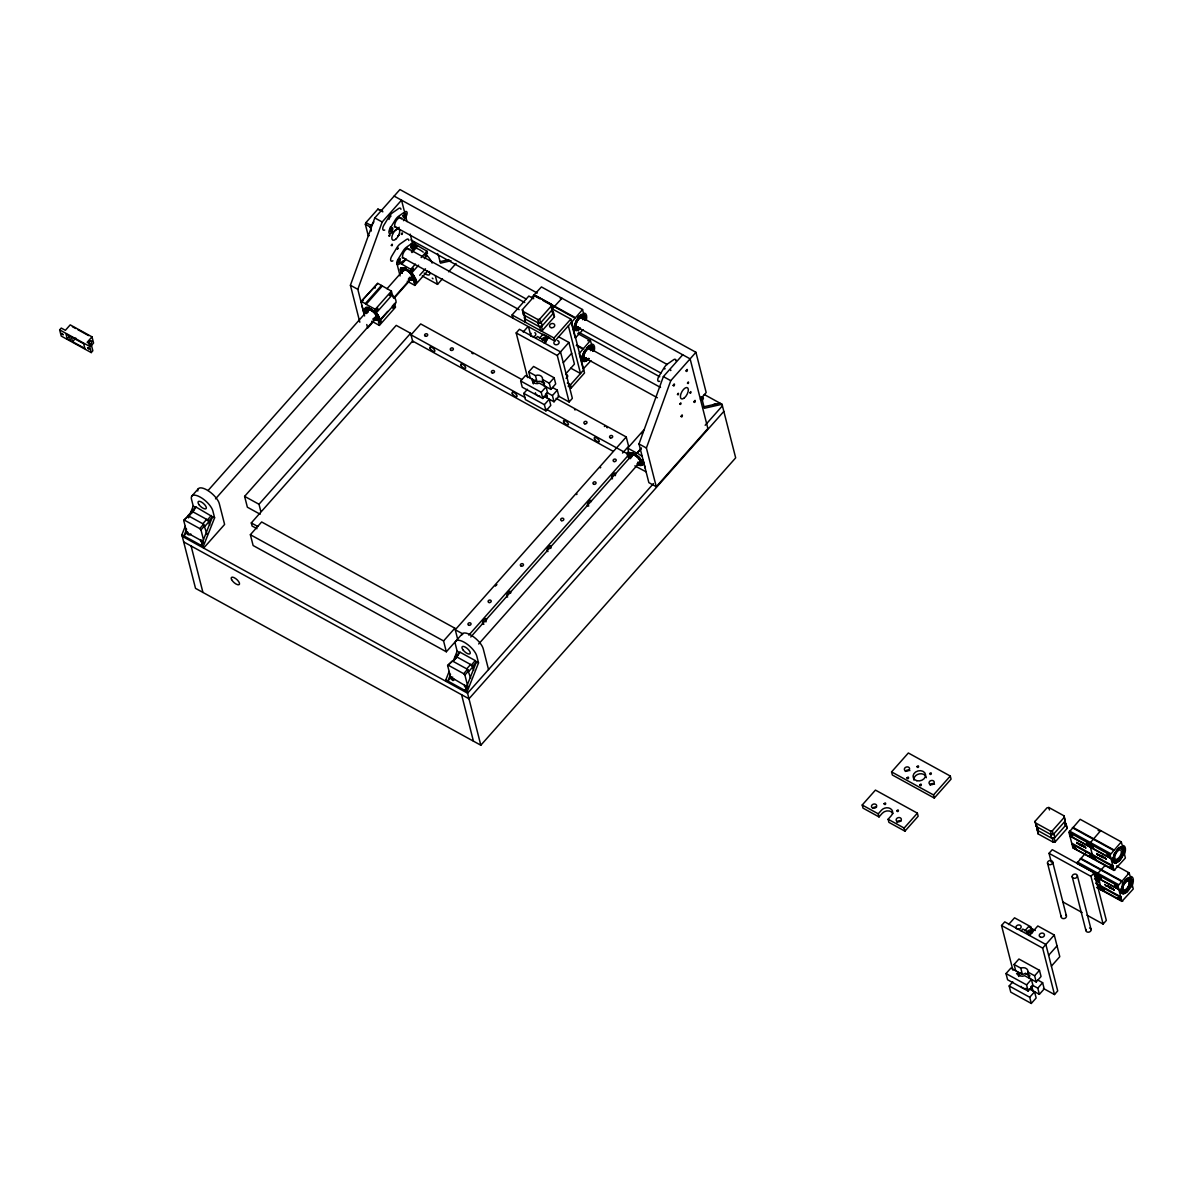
<?xml version="1.0" encoding="UTF-8"?>
<svg xmlns="http://www.w3.org/2000/svg" width="1193" height="1193" viewBox="0 0 1193 1193"><rect width="100%" height="100%" fill="white"/><g stroke="black" fill="none" stroke-linecap="round" stroke-linejoin="round"><path stroke-width="1.5" d="M583.109 315.414L583.452 317.055M591.221 346.417L591.832 346.224M1121.793 848.655L1121.867 847.671M1130.561 878.063C1132.619 880.807 1128.578 879.972 1128.891 878.451A7.605 3.504 -61.2 0 0 1122.33 885.862A7.605 3.504 -61.2 0 0 1123.94 892.17A7.605 3.504 -61.2 0 0 1130.502 884.759L1130.919 883.193L1130.71 884.863A7.605 3.504 -61.2 0 1 1124.134 892.275A7.605 3.504 -61.2 0 1 1122.538 885.967A7.605 3.504 -61.2 0 1 1129.1 878.57M374.826 319.56A8.455 3.311 41.6 0 0 376.958 314.505L376.496 315.414L378.42 316.831M408.394 270.408A7.605 2.982 41.6 0 1 411.331 273.018L411.988 275.404L413.971 276.746M1123.239 852.339L1122.822 853.905A7.605 3.504 -61.2 0 1 1116.245 861.316A7.605 3.504 -61.2 0 1 1114.635 855.008A7.605 3.504 -61.2 0 1 1121.211 847.597M585.211 317.502L585.047 319.754A8.933 4.116 -61.2 0 0 585.271 317.875M592.906 348.356L592.742 350.593A8.933 4.116 -61.2 0 0 591.4 345.359L592.593 346.432M593.04 349.803L592.876 348.117M1122.509 851.817L1123.597 849.491L1122.553 852.13M1026.487 932.33L1027.277 932.33M1028.157 933.522L1027.859 932.851A2.371 1.894 -14.3 0 0 1028.53 933.537M1123.582 851.996L1123.597 849.491M1118.288 861.465A8.933 4.116 -61.2 0 0 1123.791 852.115L1123.94 849.67M1122.031 893.617A8.933 4.116 -61.2 0 0 1131.486 882.969L1131.59 882.045M1131.68 883.074L1131.62 880.479M584.033 315.623L583.511 316.458M584.257 315.608L583.571 316.503M584.659 319.098L584.853 317.129L583.571 319.142M591.937 346.462L591.534 347.252M591.46 347.461L592.131 346.462L590.923 347.64M592.444 350.16L592.459 348.997L591.668 350.205M1122.389 848.879L1122.956 847.776M1123.448 850.46L1122.896 851.548L1123.209 850.43M1130.114 879.45L1130.845 878.749M1131.725 880.553L1130.725 883.297M1131.396 881.612L1130.785 882.507M582.84 316.175L583.75 316.92M1129.756 878.704L1129.846 880.345M584.988 317.144L584.838 319.635A8.933 4.116 -61.2 0 0 583.511 314.4L584.734 315.832L583.929 314.728M1123.314 847.999L1121.599 849.073M1131.203 878.973L1129.89 880.27M591.46 350.101L592.981 348.192L592.071 350.116M362.12 301.561L362.001 302.545M584.242 319.142L584.913 318.203L584.361 319.292M584.585 315.578L583.705 316.682M378.822 317.949L377.301 317.398L377.883 319.098M629.129 453.042C627.235 454.757 631.843 456.263 630.471 454.071M390.26 228.489L389.604 229.578M583.094 316.07L582.259 315.116A7.605 3.504 -61.2 0 0 577.487 319.023M369.263 235.603L368.249 235.737L365.341 224.284L365.938 222.599L377.883 209.133L382.58 211.042M371.291 231.024L370.262 226.998L373.886 221.913M370.426 227.609L371.53 224.582M359.824 322.214L350.414 285.261L374.781 217.931L399.938 189.553L695.922 352.293L706.181 392.557L700.38 399.103M364.596 315.966L357.811 289.332L382.178 222.002L401.534 200.17L404.263 210.893M410.974 245.057L411.033 244.088M394.137 196.099L690.121 358.854L707.881 428.511L656.269 486.714L648.858 482.643L639.001 443.945L663.368 376.6L682.724 354.783M656.269 486.714L646.397 448.016L670.764 380.671L695.922 352.293M1068.958 832.341L1080.172 819.308L1121.286 841.9L1122.27 845.524A10.573 4.861 -61.2 0 1 1124.492 854.277L1125.387 858.006L1114.008 870.428L1072.91 847.82L1068.958 832.341L1110.072 854.949L1114.008 870.428M1085.675 852.965L1076.847 863.3L1117.96 885.907L1121.912 901.386L1133.275 888.964L1132.351 885.325A10.573 4.861 -61.2 0 0 1130.159 876.482L1129.175 872.873L1116.529 865.909M1110.072 854.949L1121.286 841.9M1121.838 847.835L1121.763 849.043M1117.96 885.907L1129.175 872.873M704.273 394.51L722.019 404.278L735.678 457.844L480.824 745.222L195.518 588.358L181.873 534.792L185.213 526.337M188.554 517.881L193.236 506.056L191.491 499.226A13.734 5.383 41.6 0 1 200.126 497.049A13.734 5.383 41.6 0 1 212.876 510.977L214.606 517.807L203.242 546.543L203.645 548.094L224.612 524.443L219.318 503.7A13.734 5.383 41.6 0 0 207.254 490.159A13.734 5.383 41.6 0 0 197.77 490.994M186.6 529.155L183.931 535.925L187.555 531.824M193.952 510.559L195.294 507.174L193.236 506.056M446.182 681.457L445.794 679.906L449.135 671.45M480.824 745.222L467.164 691.657L478.527 662.92L476.797 656.09A13.734 5.383 41.6 0 0 464.047 642.162A13.734 5.383 41.6 0 0 455.413 644.339L457.158 651.169L453.146 661.31L457.023 657.045L447.629 665.53L450.551 676.998L467.074 686.736M450.522 674.269L447.852 681.039L451.476 676.953M457.873 655.673L459.216 652.303L457.158 651.169M378.748 319.336L377.749 320.246L374.99 319.888M414.06 279.758L414.508 278.133M414.403 279.132L413.24 280.236M378.584 316.652L377.54 315.161M377.018 315.041L377.808 316.056L376.556 315.056M413.539 278.894C412.614 276.284 415.388 280.191 412.808 277.999M638.195 463.704A7.605 2.982 41.6 0 0 640.119 459.141A7.605 2.982 41.6 0 0 630.575 453.101L629.829 453.743L630.739 455.055M366.877 312.074A7.605 2.982 41.6 0 1 368.369 308.584A7.605 2.982 41.6 0 1 375.691 313.222L376.332 315.071M411.988 274.509L411.182 273.197A7.605 2.982 41.6 0 0 408.23 270.587M375.198 286.633L375.005 288.199M426.498 254.691L425.006 255.913L426.512 253.677M641.938 433.7L642.475 432.791M390.558 226.625L389.857 230.055L391.915 231.188L392.616 227.759L390.156 230.532L390.514 231.889L391.915 231.188M404.815 216.634L405.531 213.204L403.07 215.978L403.413 217.35L404.815 216.634L402.757 215.515M398.775 258.97L397.731 261.028L399.774 262.162L400.49 258.732L398.03 261.506L398.373 262.863L399.774 262.162M412.689 247.607L413.389 244.177L410.929 246.951L411.287 248.323L412.689 247.607L410.631 246.489M702.632 400.192L701.857 399.342L701.201 400.281M584.734 315.832L583.392 316.891M362.284 301.188L363.254 300.099M403.473 220.69L406.008 216.515A4.235 1.954 -61.2 0 0 407.052 212.369A4.235 1.954 -61.2 0 0 404.83 211.907L398.701 216.157A8.008 3.683 -61.2 0 0 395.107 220.213L390.022 228.594A4.235 1.954 -61.2 0 0 388.978 232.739A4.235 1.954 -61.2 0 0 391.2 233.202L397.329 228.937A8.008 3.683 -61.2 0 0 399.208 227.237M411.331 251.663L413.867 247.488A4.235 1.954 -61.2 0 0 414.91 243.342A4.235 1.954 -61.2 0 0 412.703 242.88L406.574 247.13A8.008 3.683 -61.2 0 0 402.98 251.201L397.895 259.567A4.235 1.954 -61.2 0 0 396.851 263.713A4.235 1.954 -61.2 0 0 399.073 264.175L405.202 259.91A8.008 3.683 -61.2 0 0 405.829 259.433M1123.508 851.34L1123.016 851.653M91.995 336.844L87.164 342.302L91.279 344.568L92.845 350.757L91.235 352.576L61.231 336.083L59.65 329.879L61.261 328.06L65.376 330.327L70.208 324.869L91.995 336.844L93.576 343.047L91.16 345.776M67.211 338.752L66.003 333.995L69.283 335.8L70.506 340.572L67.211 338.752L69.358 336.337M72.564 341.69L71.341 336.933L83.674 343.703L84.897 348.475L72.564 341.69L75.785 338.051M91.235 352.576L89.654 346.388L91.279 344.568M377.763 283.367L360.972 301.725L377.763 283.367L391.408 291.137L392.408 294.835A10.573 4.146 41.6 0 1 394.629 303.589L395.509 307.227L379.389 325.421L371.754 321.23M191.939 495.945L198.396 488.668M361.628 301.561L365.326 303.589L381.462 285.395M403.13 260.969L400.818 263.578L410.765 269.305L411.764 273.003A10.573 4.146 41.6 0 1 413.986 281.772L414.866 285.41L427.541 271.109M412.346 250.575L416.954 245.385L426.9 251.112L427.512 253.542M365.326 303.589L366.117 304.29L382.252 286.096M401.609 264.279L406.216 259.075M411.973 252.573L417.744 246.086M208.104 490.457L368.518 309.569M387.039 288.691L404.308 269.215M203.064 541.577L187.853 533.211L186.63 531.869L183.707 520.416L188.419 515.838L203.63 524.204L207.179 534.673M187.584 516.047L196.159 507.114L212.593 516.823L208.715 521.177L209.744 525.203M183.707 520.416L188.419 515.838M191.462 511.693L196.159 507.114M379.389 325.421L378.509 321.782A10.573 4.146 41.6 0 0 376.272 313.028L375.273 309.33L391.408 291.137M410.765 269.305L415.373 264.115M421.129 257.613L426.9 251.112M376.198 312.954L392.333 294.775M411.689 272.943L418.609 265.144M424.365 258.657L426.676 256.048M215.515 498.853L373.096 321.141M394.033 297.549L408.811 280.877M373.827 321.111L367.683 328.045L366.773 324.526M394.719 297.549L409.467 280.922M378.449 321.782L387.665 311.388M392.273 306.198L394.629 303.589M413.986 281.772L416.253 279.177M419.697 275.27L425.469 268.783M379.478 321.215L395.614 303.037M202.81 523.757L206.672 519.387L208.879 521.803L205.002 526.173M184.542 520.208L199.753 528.574L203.63 524.204M192.282 511.484L207.493 519.835L211.37 515.48M203.481 539.728L200.976 529.916L204.853 525.546M203.615 542.681L201.199 545.41L212.563 516.673L214.606 517.807M260.163 514.228L247.369 507.204L244.61 496.363L396.225 325.376L410.616 333.294L412.927 342.331M422.262 275.956L437.533 284.352L442.469 278.789M448.628 271.825L456.039 263.489M260.835 511.499L259 504.266L410.616 333.294M256.972 528.708L252.081 526.024L251.291 522.922L412.599 341.034L613.247 451.357M462.317 633.781L446.331 651.781L253.125 545.529L250.366 534.703L261.655 521.967L454.861 628.204L457.62 639.045M512.871 318.054L512.08 314.952L528.857 296.043L533.703 298.697M531.675 297.534L541.428 286.931L582.542 309.539L583.466 313.177A10.573 4.861 -61.2 0 1 586.449 319.47M522.385 309.673L534.315 296.222L536.149 295.879L551.36 304.23L552.523 309.419L540.593 322.885L538.759 323.228L523.548 314.863L522.385 309.673L523.011 312.148M524.279 317.114L525.442 322.304L523.981 312.67L525.323 319.038L524.92 316.384M527.574 377.584L516.181 332.922L519.417 329.283L560.516 351.89L572.357 398.343L569.136 401.981L558.07 395.882M523.19 332.012L527.977 326.599M522.609 311.149L537.819 319.515L539.654 319.172L551.584 305.706L551.36 304.23M552.225 308.838L561.978 298.235M524.502 318.591L539.713 326.942L541.547 326.599L553.477 313.148L551.807 308.733M539.713 326.942L540.653 330.655L542.487 330.312L554.432 316.861L554.208 315.384M535.851 338.335L537.476 336.515L545.693 341.034M539.475 338.245L543.098 334.144M544.083 342.853L548.869 337.44M571.581 322.185L554.805 341.109L554.014 338.007L570.791 319.098L551.434 308.45M582.542 309.539L571.328 322.587L575.265 338.066L583.049 329.686M520.67 380.999L525.502 375.541L532.227 379.24A5.279 4.205 -14.3 0 0 539.34 383.147L546.051 386.845L547.632 393.034L542.8 398.492L522.236 387.188L520.67 380.999L541.219 392.303L542.8 398.492M528.723 371.903L533.569 366.445L554.119 377.749L555.699 383.937L550.868 389.395L544.142 385.697A5.279 4.205 -14.3 0 0 537.029 381.79L530.303 378.092L528.723 371.903L535.448 375.601A5.279 4.205 -14.3 0 1 542.561 379.508L549.287 383.207L550.868 389.395M545.947 410.869L544.381 404.681L549.212 399.223L550.793 405.411L545.947 410.869L525.397 399.58L523.816 393.377L527.455 389.291M533.092 382.923L535.508 380.194M569.136 401.981L557.295 355.529L568.912 342.436L558.443 336.68M563.29 362.732L571.671 353.277M541.219 392.303L546.051 386.845M549.287 383.207L554.119 377.749M577.785 333.548L590.431 340.497L579.216 353.546L583.168 369.025L590.938 360.659M566.049 373.573L574.429 364.104L568.912 342.436M557.28 390.126L558.861 396.33L554.014 401.787L552.434 395.584L557.28 390.126L552.538 387.516M570.791 319.098L584.525 372.962L571.298 387.874L570.508 384.787L583.735 369.875M446.331 651.781L443.572 640.939L454.861 628.204M556.087 398.373L626.236 436.951L455.264 629.755L462.973 633.99M622.552 453.057L628.607 446.242L626.236 436.951M629.158 458.5A10.573 4.146 41.6 0 1 628.562 451.744L627.682 448.106L643.817 429.927M468.819 635.138L627.667 456.024M470.788 636.973L632.439 454.682M447.629 665.53L452.341 660.967L467.552 669.318L470.668 678.086M455.532 657.418L460.08 652.228L475.291 660.594L476.514 661.936L472.637 666.29L473.666 670.317M455.383 656.806L460.08 652.228M627.682 448.106L636.838 453.146L641.446 447.942M636.838 453.146L640.924 449.329M478.691 643.981L640.358 461.691M448.464 665.321L463.674 673.687L467.552 669.318M456.203 656.597L471.414 664.963L475.291 660.594M467.82 686.482L464.897 675.029L468.774 670.66M467.537 687.809L465.106 690.538L476.484 661.787L478.527 662.92M653.481 483.568L467.567 693.208L182.261 536.343M705.152 425.29L722.421 405.814M723.838 411.391L468.983 698.785L183.692 541.92M879.032 816.922L863.001 808.108L862.211 805.007L875.438 790.094L917.372 813.149L918.163 816.251L904.935 831.163L888.904 822.35L888.114 819.248L891.35 815.609A6.338 5.055 -14.3 0 0 890.276 808.541A6.338 5.055 -14.3 0 0 881.478 810.181L878.257 813.82L879.032 816.922L882.268 813.283A6.338 5.055 -14.3 0 1 893.02 813.566M891.574 771.901L908.35 752.992L950.284 776.046L951.075 779.133L934.298 798.057L892.364 775.003L891.574 771.901L933.508 794.956L934.298 798.057M904.935 831.163L904.145 828.061L917.372 813.149M933.508 794.956L950.284 776.046M1035.062 821.291L1047.007 807.825L1048.841 807.482L1064.052 815.848L1065.215 821.038L1053.285 834.489L1051.451 834.832L1036.24 826.481L1035.062 821.291L1035.285 822.752L1050.496 831.118L1052.33 830.775L1064.275 817.324L1064.052 815.848M1064.574 821.753L1065.513 825.481L1065.125 822.827L1066.169 824.751L1054.224 838.202L1052.39 838.56L1037.179 830.194L1036.971 825.511M1036.956 828.717L1038.134 833.907L1053.344 842.273L1055.179 841.93L1067.109 828.464L1065.945 823.274M1051.287 862.151L1049.035 853.323L1052.256 849.684L1094.19 872.739L1106.343 920.429L1103.122 924.068L1086.987 915.195M1012.917 970.163L1001.538 925.5L1004.76 921.861L1045.873 944.468L1057.714 990.906L1054.493 994.544L1043.413 988.46M1008.547 924.575L1014.542 917.82L1030.976 926.872L1032.363 932.285M1100.721 830.611L1089.522 843.645L1093.459 859.124L1094.264 859.02L1072.91 847.82M1021.208 930.898L1022.819 929.079L1031.05 933.612A2.371 1.894 -14.3 0 0 1032.184 931.017A2.371 1.894 -14.3 0 0 1029.38 930.093A2.371 1.894 -14.3 0 0 1027.65 932.389M1024.817 930.823L1028.455 926.722L1035.3 930.495M1029.425 935.431L1037.821 925.962L1054.269 935.014L1059.787 956.682L1051.406 966.136M1103.122 924.068L1090.969 876.378L1094.19 872.739M1028.142 991.07L1026.576 984.866L1031.408 979.408L1032.989 985.612L1028.142 991.07L1007.593 979.766L1006.012 973.563L1010.859 968.12L1022.371 974.368A5.279 4.205 -14.3 0 1 1029.499 978.275L1027.919 972.086A5.279 4.205 -14.3 0 0 1020.805 968.164L1014.08 964.481L1018.926 959.023L1039.476 970.327L1041.057 976.515L1036.21 981.973L1024.698 975.725A5.279 4.205 -14.3 0 1 1017.569 971.803L1018.762 976.456M1105.031 865.611L1097.888 873.261L1098.35 878.331L1119.317 889.575M1094.488 879.107L1096.919 876.378L1093.802 874.678M1029.186 988.848L1034.57 991.801L1036.15 997.989L1031.304 1003.447L1010.754 992.144L1009.174 985.955L1012.797 981.869M1018.449 975.501L1020.865 972.772M1054.493 994.544L1042.652 948.107L1054.269 935.014M1048.632 955.31L1057.028 945.84M1036.21 981.973L1034.629 975.77L1039.476 970.327M1031.304 1003.447L1029.723 997.259L1034.57 991.801M1042.637 982.704L1044.203 988.893L1039.371 994.351L1037.791 988.162L1042.637 982.704L1037.895 980.094M377.301 317.398L378.763 318.218M1131.531 880.434L1130.203 882.462L1131.009 883.223M1130.502 878.794L1130.174 879.688M412.569 274.986L413.106 275.553M413.285 277.775L414.031 278.774L413.046 278.133M378.748 319.59L375.139 319.709A8.933 3.504 41.6 0 0 379.12 318.71M629.188 453.966L630.172 454.742M630.247 454.652L629.337 453.922M1098.112 830.417L1099.499 830.925M1131.65 886.966L1131.575 886.086M1122.717 852.309L1122.613 853.8A7.605 3.504 -61.2 0 1 1116.037 861.197A7.605 3.504 -61.2 0 1 1114.441 854.904A7.605 3.504 -61.2 0 1 1121.002 847.492L1122.031 847.716M1115.291 862.763L1116.633 862.315M1122.181 848.76L1122.747 847.671M591.146 347.894C594.338 345.284 590.505 349.161 590.356 346.194A7.605 3.504 -61.2 0 0 583.288 355.365A7.605 3.504 -61.2 0 0 587.776 358.72M363.969 313.491L361.911 305.438M191.611 512.304L193.102 511.931L187.748 516.673M643.102 460.051L645.159 468.103M646.099 471.817L634.84 465.881M440.142 261.625L448.986 259.627M451.043 260.76L440.441 263.161L438.696 256.331A13.734 5.383 41.6 0 0 437.533 253.557M704.064 406.738L719.976 403.145M722.019 404.278L704.362 408.274L702.617 401.444A13.734 5.383 41.6 0 0 700.917 397.761M1108.416 887.264C1108.237 883.431 1105.121 886.802 1107.715 886.041M1121.554 848.745C1122.031 850.579 1124.82 847.671 1122.673 847.09M412.718 277.522L414.389 278.551M413.404 280.042L410.467 279.878M641.834 465.181L638.911 465.002A8.933 3.504 41.6 0 0 642.505 464.882M413.404 275.896L412.599 275.389M376.928 315.191L377.838 315.996M630.038 456.71L631.321 457.56M1095.949 859.855L1094.085 857.573L1095.353 859.631L1114.814 870.323M467 686.706L466.06 687.75M1114.143 862.658L1116.842 862.435A8.933 4.116 -61.2 0 1 1113.009 857.528M590.967 346.194L590.147 346.089A7.605 3.504 -61.2 0 0 586.538 348.49M630.441 456.621L629.486 455.801L631.544 457.545M453.922 679.488L453.042 680.621M410.631 279.684L412.181 280.087M639.06 464.823L640.611 465.225M629.322 455.98L630.471 457.545M413.017 277.551L414.344 278.312M403.816 213.443L405.874 214.576M399.103 217.081L537.253 293.046M581.14 317.174L667.29 364.536M377.883 209.133L382.819 211.847M534.24 295.029L575.354 317.636M533.614 295.357L539.937 298.832M543.098 300.576L574.713 317.964M551.494 307.496L552.523 309.419M394.301 226.476L525.949 298.861M576.338 326.569L660.862 373.036M374.781 217.931L382.178 222.002M663.368 376.6L670.764 380.671M390.916 227.997L392.959 229.116M410.899 239.927L524.741 302.53M578.411 332.027L659.729 376.749M414.478 244.028L416.954 245.385M411.689 244.416L413.732 245.549M365.938 222.599L370.874 225.313M365.341 224.284L370.262 226.998M406.992 248.04L519.134 309.703M589.029 348.132L660.549 387.457M576.92 345.12L583.243 348.595M576.279 345.448L582.602 348.923M512.08 314.952L554.014 338.007M544.47 334.905L549.943 337.917M402.19 257.434L554.805 341.109M584.227 357.527L657.373 397.746M516.181 332.922L557.295 355.529M570.836 368.19L580.514 373.513L568.36 325.823M407.245 281.205L414.866 285.41M567.301 383.028L570.508 384.787M568.092 386.114L571.298 387.874M541.473 381.432L544.634 383.177M547.065 392.631L552.434 395.584M350.414 285.261L357.811 289.332M521.833 379.538L420.697 323.929L411.018 334.845L525.203 397.627M639.001 443.945L646.397 448.016M543.844 396.27L554.014 401.787M637.48 453.221L642.162 456.337M366.117 304.29L375.273 309.33M523.816 393.377L544.381 404.681M546.409 409.288L627.354 453.787M1072.984 827.405L1114.098 850.012M1072.358 827.718L1113.457 850.326M1069.45 830.999L1110.564 853.606M1070.315 836.01L1111.414 858.617M1069.912 836.054L1111.011 858.662M1072.209 843.436L1113.308 866.043M1071.955 844.107L1113.069 866.715M1080.888 858.364L1121.987 880.971M1080.247 858.692L1121.345 881.284M1077.339 861.957L1118.452 884.565M1095.189 876.587L1118.915 889.62M1049.035 853.323L1090.969 876.378M1097.485 883.968L1121.211 897.002M1097.247 884.639L1120.958 897.673M1098.992 888.248C1106.97 895.063 1103.346 885.281 1101.348 890.082L1098.753 878.272M1103.734 890.858L1122.717 901.282M1096.606 887.488L1121.912 901.386M72.445 326.718L75.741 328.522M77.799 329.656L88.58 335.591M59.65 329.879L89.654 346.388M1062.799 901.893L1082.155 912.541M862.211 805.007L878.257 813.82M888.114 819.248L904.145 828.061M244.61 496.363L259 504.266M1001.538 925.5L1042.652 948.107M251.291 522.922L257.822 526.516M250.366 534.703L443.572 640.939M1027.919 972.086L1034.629 975.77M1025.234 973.145L1029.977 975.755M1016.54 973.682L1019.702 975.427M1032.422 985.209L1037.791 988.162M1006.012 973.563L1026.576 984.866M1039.371 994.351L1032.661 990.667L1031.468 986.014M1009.174 985.955L1029.723 997.259M181.873 534.792L203.242 546.543M445.794 679.906L467.164 691.657M432.254 278.118L433.014 278.804M560.203 298.161L561.008 298.817M588.924 340.601L587.776 340.646M1077.1 843.004C1076.265 840.364 1077.741 845.405 1077.354 843.019M1122.255 846.776L1123.523 847.969M1130.144 877.735L1131.337 878.794M630.113 454.13L629.009 454.294L629.293 452.848A8.933 3.504 41.6 0 0 629.606 456.442M1127.952 873.187L1128.563 873.962M378.435 318.471L377.57 318.009L378.584 318.292M1097.098 854.277L1098.127 854.874L1097.008 853.338L1098.38 855.053L1097.083 854.263M471.414 664.963L472.637 666.29M463.674 673.687L464.897 675.029M207.493 519.835L208.715 521.177M199.753 528.574L200.976 529.916M591.817 345.687L592.667 346.567M630.098 457.232L629.904 456.74A8.455 3.311 41.6 0 1 633.707 453.579A8.455 3.311 41.6 0 1 642.401 462.571M413.36 275.494L412.733 274.524M376.839 314.266L375.855 313.043A7.605 2.982 41.6 0 0 374.438 311.656M630.008 453.594L630.679 454.936M413.389 275.136L412.897 274.345A8.933 3.504 41.6 0 0 409.87 271.02M377.242 314.534L378.375 316.533M629.979 457.471L629.248 456.069M377.898 315.161L378.479 316.756M412.733 277.82L412.778 279.505A7.605 2.982 41.6 0 1 408.931 278.506M413.867 276.522L412.495 275.165M377.197 317.696L378.047 318.919L377.301 319.53A7.605 2.982 41.6 0 1 373.439 318.531M1109.371 887.786L1107.894 885.907M1096.919 876.378L1098.499 882.581M1064.275 817.324L1065.215 821.038M1066.169 824.751L1067.109 828.464M1077.368 875.692A2.64 2.103 -14.3 0 1 1073.745 878.227A2.64 2.103 -14.3 0 1 1073.208 874.618A2.64 2.103 -14.3 0 1 1077.368 875.692L1091.103 929.571M1072.179 876.661L1085.913 930.54M1048.841 807.482L1049.467 809.958M1052.33 830.775L1053.285 834.489M1054.224 838.202L1055.179 841.93M1050.496 831.118L1051.451 834.832M1052.39 838.56L1053.344 842.273M1052.703 862.136A2.64 2.103 -14.3 0 1 1049.079 864.671A2.64 2.103 -14.3 0 1 1048.543 861.048A2.64 2.103 -14.3 0 1 1052.703 862.136L1066.438 916M1047.514 863.106L1061.248 916.985M1037.06 826.928L1037.999 830.641L1037.612 827.987M1020.805 968.164L1022.371 974.368M1014.08 964.481L1015.661 970.67M590.431 340.497L591.415 344.121A10.573 4.861 -61.2 0 1 594.338 350.444M553.254 311.671L554.432 316.861M551.882 310.15L552.836 313.863L552.434 311.209M541.234 322.155L542.189 325.868L538.878 326.494L537.939 322.781M544.828 337.768L546.021 342.406M539.654 319.172L540.593 322.885M541.547 326.599L542.487 330.312M537.819 319.515L538.759 323.228M542.561 379.508L544.142 385.697M546.111 393.436L547.304 398.089A5.279 4.205 -14.3 0 0 547.319 396.971M528.559 326.912L530.84 335.889M535.448 375.601L537.029 381.79M532.227 379.24L533.405 383.878M435.326 275.702L437.533 284.352M405.173 214.457L407.007 221.6M410.183 234.111L412.465 243.044M396.777 262.937L400.087 275.941M488.534 669.571L483.24 648.813A13.734 5.383 41.6 0 0 471.861 635.69A13.734 5.383 41.6 0 0 461.691 635.243M461.587 694.714L473.427 741.151M191.089 545.976L202.929 592.429M1037.91 832.431L1038.134 833.907M1036.016 825.004L1036.24 826.481M523.324 313.386L523.548 314.863M1028.038 933.463A2.371 1.894 -14.3 0 1 1032.542 932.494M1026.532 988.505A5.279 4.205 -14.3 0 1 1021.059 986.343M1030.707 986.879A5.279 4.205 -14.3 0 1 1032.676 989.549M1095.77 880.27A2.371 1.089 -61.2 0 1 1096.621 881.15A2.371 1.089 -61.2 0 1 1095.741 883.446M1121.166 847.209A8.455 3.892 -61.2 0 1 1123.165 853.547A8.455 3.892 -61.2 0 1 1116.484 862.226A8.455 3.892 -61.2 0 1 1113.308 857.394M1113.859 855.441A8.455 3.892 -61.2 0 1 1119.899 847.626M1121.107 846.657A8.933 4.116 -61.2 0 1 1123.239 853.368A8.933 4.116 -61.2 0 1 1116.171 862.524A8.933 4.116 -61.2 0 1 1112.815 857.424M1121.316 846.776A8.933 4.116 -61.2 0 1 1123.791 852.115M1113.606 855.47A8.933 4.116 -61.2 0 1 1114.53 853.368M1118.527 848.178A8.933 4.116 -61.2 0 1 1119.973 847.209M1065.931 915.031A2.64 2.103 -14.3 0 1 1064.156 918.58A2.64 2.103 -14.3 0 1 1061.427 915.866M930.033 785.054A2.64 2.103 -14.3 0 1 934.522 784.204M905.368 771.483A2.64 2.103 -14.3 0 1 909.856 770.648M913.883 780.058A6.338 5.055 -14.3 0 1 919.356 773.884A6.338 5.055 -14.3 0 1 926.335 777.717M1125.029 880.837A8.455 3.892 -61.2 0 1 1131.605 880.911A8.455 3.892 -61.2 0 1 1125.715 892.439A8.455 3.892 -61.2 0 1 1121.196 888.353M1122.628 884.401A8.455 3.892 -61.2 0 1 1123.746 882.507M1124.76 880.434A8.933 4.116 -61.2 0 1 1131.486 882.969M1121.166 892.975A8.933 4.116 -61.2 0 1 1120.645 891.827M1122.21 884.207A8.933 4.116 -61.2 0 1 1123.388 882.209M896.942 822.708A2.64 2.103 -14.3 0 1 901.147 820.963M872.814 808.079A2.64 2.103 -14.3 0 1 876.482 807.393M1089.522 928.005A2.64 2.103 -14.3 0 1 1090.909 930.674A2.64 2.103 -14.3 0 1 1087.479 932.106A2.64 2.103 -14.3 0 1 1086.092 929.436M88.714 344.091A2.371 1.089 -61.2 0 1 90.25 341.079A2.371 1.089 -61.2 0 1 91.697 341.69A2.371 1.089 -61.2 0 1 90.101 344.688M89.654 340.482A2.371 1.089 -61.2 0 1 88.938 342.54M713.175 404.934A1.849 1.476 -14.3 0 1 716.441 405.083M700.917 397.06A1.849 1.476 -14.3 0 1 703.363 398.313A1.849 1.476 -14.3 0 1 700.798 399.849M454.488 679.399A1.849 1.476 -14.3 0 1 451.55 679.428A1.849 1.476 -14.3 0 1 452.744 677.117M467.104 687.019A1.849 1.476 -14.3 0 1 464.659 685.229M471.772 353.128A3.176 1.238 41.6 0 1 473.054 353.829M574.549 409.646A3.176 1.238 41.6 0 1 575.175 409.93M604.389 426.468A3.176 1.238 41.6 0 1 604.836 426.453M606.655 427.303A3.176 1.238 41.6 0 1 607.297 427.81M495.408 586.151A3.176 1.461 -61.2 0 1 495.9 585.524M496.422 585.017A3.176 1.461 -61.2 0 1 496.929 584.674M576.547 494.573A3.176 1.461 -61.2 0 1 577.069 494.066M600.258 467.91A3.176 1.461 -61.2 0 1 600.75 467.283M612.516 478.781A3.176 1.461 -61.2 0 1 611.845 476.156A3.176 1.461 -61.2 0 1 614.589 473.069A3.176 1.461 -61.2 0 1 615.26 475.694M588.805 505.907A3.176 1.461 -61.2 0 1 587.403 504.4A3.176 1.461 -61.2 0 1 589.581 500.717A3.176 1.461 -61.2 0 1 591.355 501.582M548.005 551.539A3.176 1.461 -61.2 0 1 547.333 548.914A3.176 1.461 -61.2 0 1 550.062 545.827A3.176 1.461 -61.2 0 1 550.734 548.452M507.666 597.007A3.176 1.461 -61.2 0 1 506.921 594.636A3.176 1.461 -61.2 0 1 509.426 591.385A3.176 1.461 -61.2 0 1 510.619 593.189M483.955 624.148A3.176 1.461 -61.2 0 1 482.554 622.627A3.176 1.461 -61.2 0 1 484.731 618.943A3.176 1.461 -61.2 0 1 486.505 619.808M486.207 621.21A3.176 1.461 -61.2 0 1 485.894 621.956M579.962 328.97A8.455 3.892 -61.2 0 1 574.787 326.464A8.455 3.892 -61.2 0 1 581.11 315.727A8.455 3.892 -61.2 0 1 585.181 320.112M577.68 327.255A5.443 2.505 -61.2 0 1 577.815 320.231A5.443 2.505 -61.2 0 1 582.87 319.545M575.995 321.081A8.455 3.892 -61.2 0 1 582.423 314.833A8.455 3.892 -61.2 0 1 584.764 319.888M579.544 328.746A8.455 3.892 -61.2 0 1 574.504 328.284M574.355 326.793A8.455 3.892 -61.2 0 1 575.115 323.064M578.411 326.778A5.279 2.431 -61.2 0 1 576.07 324.257A5.279 2.431 -61.2 0 1 579.694 318.128A5.279 2.431 -61.2 0 1 582.661 319.56M579.336 328.985A8.933 4.116 -61.2 0 1 575.399 330.282M578.128 317.114A8.933 4.116 -61.2 0 1 579.574 315.698M581.036 314.728A8.933 4.116 -61.2 0 1 582.363 314.296M578.322 317.219A8.933 4.116 -61.2 0 1 585.122 316.309M579.544 329.104A8.933 4.116 -61.2 0 1 575.608 330.401M574.743 329.745A8.933 4.116 -61.2 0 1 574.206 328.612M579.679 327.643A7.605 3.504 -61.2 0 1 575.324 327.762A7.605 3.504 -61.2 0 1 576.473 320.738M579.887 327.762A7.605 3.504 -61.2 0 1 575.399 324.407A7.605 3.504 -61.2 0 1 582.467 315.235M587.851 359.943A8.455 3.892 -61.2 0 1 582.676 357.423A8.455 3.892 -61.2 0 1 588.999 346.701A8.455 3.892 -61.2 0 1 593.07 351.085M586.389 357.945A5.443 2.505 -61.2 0 1 583.988 355.35A5.279 2.431 -61.2 0 1 587.582 349.087A5.279 2.431 -61.2 0 1 590.55 350.518M590.774 350.518A5.443 2.505 -61.2 0 0 587.717 349.027A5.443 2.505 -61.2 0 0 583.988 355.35A5.279 2.431 -61.2 0 0 586.3 357.736M587.672 347.133A8.455 3.892 -61.2 0 1 592.653 350.861M588.82 358.377A8.455 3.892 -61.2 0 1 582.9 360.316M582.393 359.242A8.455 3.892 -61.2 0 1 582.452 355.976M583.019 354.038A8.455 3.892 -61.2 0 1 585.002 350.146M588.686 358.541A8.933 4.116 -61.2 0 1 582.423 360.599M581.901 359.451A8.933 4.116 -61.2 0 1 581.96 356.021M588.924 345.702A8.933 4.116 -61.2 0 1 590.267 345.254M589.133 345.806A8.933 4.116 -61.2 0 1 593.175 348.833M588.895 358.661A8.933 4.116 -61.2 0 1 582.631 360.718M582.095 359.57A8.933 4.116 -61.2 0 1 582.169 356.125M587.567 358.601A7.605 3.504 -61.2 0 1 583.019 358.183A7.605 3.504 -61.2 0 1 585.375 349.996M566.123 374.348A2.64 2.103 -14.3 0 1 566.079 378.285M544.545 341.243A2.371 1.894 -14.3 0 0 546.931 338.752A2.371 1.894 -14.3 0 0 543.665 337.664A2.371 1.894 -14.3 0 0 542.755 340.661A2.371 1.894 -14.3 0 1 547.05 339.722M557.519 340.587A2.64 2.103 -14.3 0 1 558.891 343.271A2.64 2.103 -14.3 0 1 555.476 344.688A2.64 2.103 -14.3 0 1 554.089 342.018M534.822 332.683A2.64 2.103 -14.3 0 1 535.269 335.636A2.64 2.103 -14.3 0 1 531.601 336.322A2.64 2.103 -14.3 0 1 531.153 333.369M539.818 396.031A5.279 4.205 -14.3 0 1 535.359 392.736M545.35 394.316A5.279 4.205 -14.3 0 1 546.976 395.927M630.426 458.664A8.455 3.311 41.6 0 1 631.574 453.31A8.455 3.311 41.6 0 1 641.237 461.035A8.455 3.311 41.6 0 1 638.419 465.046M631.738 456.457A5.443 2.132 41.6 0 1 634.795 455.398A5.443 2.132 41.6 0 1 640.015 460.513A5.443 2.132 41.6 0 1 637.867 462.466M631.962 456.412A5.279 2.073 41.6 0 1 634.93 455.383A5.279 2.073 41.6 0 1 639.985 460.364A5.279 2.073 41.6 0 1 637.897 462.243M642.505 463.734A8.455 3.311 41.6 0 1 637.077 463.913M629.442 456.621A8.933 3.504 41.6 0 1 629.964 452.55M632.722 452.922A8.933 3.504 41.6 0 1 636.331 454.891M638.136 456.337A8.933 3.504 41.6 0 1 639.791 457.963M641.163 459.648A8.933 3.504 41.6 0 1 642.192 461.303M642.669 464.703A8.933 3.504 41.6 0 1 637.316 464.017M630.411 453.28A7.605 2.982 41.6 0 1 639.97 459.32A7.605 2.982 41.6 0 1 638.031 463.883M392.765 296.669A8.455 3.311 41.6 0 1 393.735 298.235M366.505 313.55A8.455 3.311 41.6 0 1 368.145 308.316A8.455 3.311 41.6 0 1 377.838 316.906A8.455 3.311 41.6 0 1 372.842 319.157M368.175 312.238A5.443 2.132 41.6 0 1 369.845 309.867A5.443 2.132 41.6 0 1 375.556 314.43A5.443 2.132 41.6 0 1 374.885 317.592M368.041 311.298A5.279 2.073 41.6 0 1 373.528 311.999A5.279 2.073 41.6 0 1 374.9 317.368M366.833 313.192A8.455 3.311 41.6 0 1 366.892 307.719A8.455 3.311 41.6 0 1 375.661 312.894M366.713 312.969A8.933 3.504 41.6 0 1 368.965 307.615M374.378 311.045A8.933 3.504 41.6 0 1 376.034 312.67M377.406 314.356A8.933 3.504 41.6 0 1 379.016 317.487M377.465 319.336A7.605 2.982 41.6 0 1 373.603 318.352M367.041 311.895A7.605 2.982 41.6 0 1 372.902 310.419M401.042 271.974A8.455 3.311 41.6 0 1 404.681 268.679A8.455 3.311 41.6 0 1 413.509 277.358A8.455 3.311 41.6 0 1 408.319 279.147M403.309 271.318A5.443 2.132 41.6 0 1 406.366 270.259A5.443 2.132 41.6 0 1 411.57 275.389A5.443 2.132 41.6 0 1 409.423 277.328M403.532 271.273A5.279 2.073 41.6 0 1 408.483 271.542A5.279 2.073 41.6 0 1 411.108 277.328M407.872 269.976A8.455 3.311 41.6 0 1 414.075 278.058A8.455 3.311 41.6 0 1 408.647 278.789M402.324 273.167A8.455 3.311 41.6 0 1 401.832 267.769M402.995 267.724A8.455 3.311 41.6 0 1 406.127 268.872M413.911 275.986A8.933 3.504 41.6 0 1 408.886 278.879M402.19 272.958A8.933 3.504 41.6 0 1 400.863 267.724M404.457 267.605A8.933 3.504 41.6 0 1 406.216 268.41M402.369 272.064A7.605 2.982 41.6 0 1 406.664 269.603M412.942 279.326A7.605 2.982 41.6 0 1 409.095 278.327M402.533 271.885A7.605 2.982 41.6 0 1 406.813 269.409M408.826 240.464A4.235 1.954 -61.2 0 0 406.53 239.48L400.401 243.745A8.008 3.683 -61.2 0 0 396.807 247.801L391.736 256.182A4.235 1.954 -61.2 0 0 390.693 260.328A4.235 1.954 -61.2 0 0 392.9 260.79M397.597 248.86A5.369 2.475 -61.2 0 1 397.94 248.293M404.412 258.299A5.369 2.475 -61.2 0 1 403.771 252.26A5.369 2.475 -61.2 0 1 409.154 249.829M400.937 209.312A4.235 1.954 -61.2 0 0 398.671 208.507L392.542 212.772A8.008 3.683 -61.2 0 0 388.933 216.828L383.863 225.209A4.235 1.954 -61.2 0 0 382.789 229.19A4.235 1.954 -61.2 0 0 384.713 230.01M388.978 219.482A5.279 2.431 -61.2 0 1 389.574 218.125M390.23 217.051A5.279 2.431 -61.2 0 1 391.036 215.993M396.732 227.267A5.369 2.475 -61.2 0 1 395.822 221.421A5.369 2.475 -61.2 0 1 401.295 218.856M659.714 381.208A4.235 1.954 -61.2 0 1 657.79 380.388A4.235 1.954 -61.2 0 1 658.864 376.406L663.949 368.026A8.008 3.683 -61.2 0 1 667.543 363.969L673.672 359.704A4.235 1.954 -61.2 0 1 675.656 359.645M670.645 370.576A8.008 3.683 -61.2 0 1 670.928 370.173M675.849 360.018A4.235 1.954 -61.2 0 1 675.969 360.882M664.74 369.084A5.369 2.475 -61.2 0 1 665.083 368.518M397.418 249.188A5.279 2.431 -61.2 0 1 398.119 248.01M415.999 248.159A13.734 5.383 41.6 0 1 423.247 252.141M424.902 253.512A13.734 5.383 41.6 0 1 432.09 263.086M428.943 271.437A6.338 2.49 41.6 0 1 429.077 274.927A6.338 2.49 41.6 0 1 424.171 273.122M190.835 533.957A1.849 1.476 -14.3 0 1 188.166 534.732A1.849 1.476 -14.3 0 1 187.838 532.54M203.377 541.786A1.849 1.476 -14.3 0 1 200.991 539.773M1084.034 847.03L1082.349 845.196L1084.034 847.03M1085.794 847.999L1084.124 846.165L1085.794 847.999M1104.584 858.319L1102.914 856.499L1104.584 858.319M1106.343 859.288L1104.673 857.469L1106.343 859.288M1112.473 889.292L1110.802 887.458L1112.473 889.292M1114.232 890.261L1112.562 888.427L1114.232 890.261M883.998 803.724C885.892 806.722 886.638 800.831 883.998 803.724M896.748 810.733C898.627 813.73 899.373 807.825 896.748 810.733M906.904 777.896C908.798 780.893 909.543 775.003 906.904 777.896M916.91 766.622C918.789 769.619 919.535 763.714 916.91 766.622M919.654 784.905C921.533 787.902 922.278 781.997 919.654 784.905M929.645 773.631C931.539 776.628 932.285 770.723 929.645 773.631M1106.015 885.758L1104.837 884.311L1105.896 885.862M1078.159 843.302L1079.546 844.823L1078.189 843.227M1098.708 854.591L1100.11 856.127L1098.708 854.591M397.731 236.259L398.73 235.319L397.731 236.259M376.541 309.777C377.987 312.462 378.703 305.154 376.541 309.777M388.903 235.737C390.022 237.78 390.573 232.217 388.903 235.737M379.687 322.17C381.149 324.824 381.82 317.621 379.687 322.17M391.349 245.326C392.467 247.369 392.974 241.881 391.349 245.326M389.44 295.223C390.901 297.892 391.543 290.674 389.44 295.223M392.601 307.615C394.048 310.284 394.764 302.977 392.601 307.615M401.355 234.052C402.444 236.11 403.07 230.503 401.355 234.052M412.017 269.767C413.464 272.436 414.18 265.129 412.017 269.767M415.179 282.144C416.625 284.829 417.341 277.522 415.179 282.144M673.165 385.443C674.552 388.023 675.238 380.999 673.165 385.443M677.49 394.406C678.608 396.449 679.1 390.961 677.49 394.406M679.935 404.009C681.054 406.067 681.576 400.505 679.935 404.009M686.064 370.904C687.451 373.469 688.152 366.445 686.064 370.904M681.054 416.417C682.441 418.982 683.127 411.958 681.054 416.417M687.496 383.132C688.585 385.19 689.211 379.583 687.496 383.132M689.942 392.736C691.06 394.764 691.552 389.291 689.942 392.736M693.953 401.862C695.355 404.442 696.041 397.403 693.953 401.862M1080.977 844.659L1082.26 846.269L1081.022 844.584M1101.527 855.963L1102.809 857.573L1101.527 855.963M1109.415 886.921L1110.698 888.531L1109.46 886.846M1081.231 844.823L1082.006 846.076L1081.231 844.823M1101.78 856.127L1102.556 857.379L1101.81 856.082M1109.684 887.085L1110.459 888.338L1109.758 887.025M61.678 333.458L63.289 334.801L61.693 333.414M87.566 347.7L89.192 349.042L87.596 347.655M1080.351 844.525C1081.38 847.895 1079.173 842.079 1080.351 844.525M1100.915 855.828C1102.034 859.288 1099.692 853.323 1100.915 855.828M1070.225 833.967L1072.596 836.069L1070.225 833.967M1073.387 846.359L1075.758 848.462L1073.387 846.359M1086.674 843.019L1089.045 845.121L1086.808 842.929M1090.775 845.27L1093.146 847.373L1090.775 845.27M1089.82 855.396L1092.191 857.499L1089.82 855.396M1094.563 873.977L1096.934 876.08L1094.563 873.977M1107.223 854.307L1109.594 856.425L1107.223 854.307M1098.664 876.229L1101.05 878.331L1098.664 876.229M1097.709 886.354L1100.095 888.457L1097.709 886.354M1110.385 866.7L1112.756 868.802L1110.385 866.7M1115.112 885.281L1117.483 887.383L1115.112 885.281M1118.273 897.658L1120.645 899.761L1118.273 897.658M470.594 664.501L466.717 668.87L468.924 671.286L472.801 666.917L470.594 664.501M1053.926 833.758L1050.615 834.384L1051.57 838.097L1054.866 837.486L1053.926 833.758M1040.818 937.266A2.64 2.103 -14.3 0 0 1044.442 934.73A2.64 2.103 -14.3 0 0 1040.281 933.657A2.64 2.103 -14.3 0 0 1040.818 937.266M1017.54 929.123A2.64 2.103 -14.3 0 0 1021.163 926.588A2.64 2.103 -14.3 0 0 1016.988 925.514A2.64 2.103 -14.3 0 0 1017.54 929.123M1118.706 861.346A8.455 3.892 -61.2 0 0 1123.478 848.148A8.455 3.892 -61.2 0 0 1114.277 855.664A8.455 3.892 -61.2 0 0 1118.706 861.346M1118.005 858.572A5.279 2.431 -61.2 0 0 1120.988 850.326A5.279 2.431 -61.2 0 0 1115.231 855.023A5.279 2.431 -61.2 0 0 1118.005 858.572M930.615 784.621A2.64 2.103 -14.3 0 0 934.238 782.086A2.64 2.103 -14.3 0 0 930.078 781.012A2.64 2.103 -14.3 0 0 930.615 784.621M905.949 771.066A2.64 2.103 -14.3 0 0 909.573 768.531A2.64 2.103 -14.3 0 0 905.412 767.457A2.64 2.103 -14.3 0 0 905.949 771.066M916.85 780.714A6.338 5.055 -14.3 0 0 925.544 774.63A6.338 5.055 -14.3 0 0 915.553 772.05A6.338 5.055 -14.3 0 0 916.85 780.714M1126.595 892.304A8.455 3.892 -61.2 0 0 1131.367 879.107A8.455 3.892 -61.2 0 0 1122.166 886.623A8.455 3.892 -61.2 0 0 1126.595 892.304M1126.013 889.724A5.443 2.505 -61.2 0 0 1129.085 881.224A5.443 2.505 -61.2 0 0 1123.165 886.071A5.443 2.505 -61.2 0 0 1126.013 889.724M1125.894 889.531A5.279 2.431 -61.2 0 0 1128.876 881.284A5.279 2.431 -61.2 0 0 1123.135 885.981A5.279 2.431 -61.2 0 0 1125.894 889.531M897.718 821.723A2.64 2.103 -14.3 0 0 901.341 819.188A2.64 2.103 -14.3 0 0 897.181 818.115A2.64 2.103 -14.3 0 0 897.718 821.723M873.052 808.168A2.64 2.103 -14.3 0 0 876.676 805.633A2.64 2.103 -14.3 0 0 872.515 804.559A2.64 2.103 -14.3 0 0 873.052 808.168M462.914 649.767A5.279 2.073 41.6 0 0 470.042 653.734A5.279 2.073 41.6 0 0 465.359 647.143A5.279 2.073 41.6 0 0 462.914 649.767M594.532 438.83A3.176 1.238 41.6 0 0 598.871 441.932A3.176 1.238 41.6 0 0 596.977 438.219A3.176 1.238 41.6 0 0 594.532 438.83M563.707 421.875A3.176 1.238 41.6 0 0 568.047 424.976A3.176 1.238 41.6 0 0 566.138 421.263A3.176 1.238 41.6 0 0 563.707 421.875M512.319 393.615A3.176 1.238 41.6 0 0 516.658 396.717A3.176 1.238 41.6 0 0 514.765 393.004A3.176 1.238 41.6 0 0 512.319 393.615M460.93 365.356A3.176 1.238 41.6 0 0 465.27 368.458A3.176 1.238 41.6 0 0 463.376 364.745A3.176 1.238 41.6 0 0 460.93 365.356M430.091 348.416A3.176 1.238 41.6 0 0 434.431 351.517A3.176 1.238 41.6 0 0 432.537 347.789A3.176 1.238 41.6 0 0 430.091 348.416M610.503 437.98A1.581 1.268 -14.3 0 0 612.68 436.459A1.581 1.268 -14.3 0 0 610.175 435.818A1.581 1.268 -14.3 0 0 610.503 437.98M584.809 423.858A1.581 1.268 -14.3 0 0 586.986 422.337A1.581 1.268 -14.3 0 0 584.495 421.681A1.581 1.268 -14.3 0 0 584.809 423.858M492.321 372.991A1.581 1.268 -14.3 0 0 494.484 371.47A1.581 1.268 -14.3 0 0 491.993 370.829A1.581 1.268 -14.3 0 0 492.321 372.991M451.208 350.399A1.581 1.268 -14.3 0 0 453.385 348.878A1.581 1.268 -14.3 0 0 450.879 348.222A1.581 1.268 -14.3 0 0 451.208 350.399M425.513 336.262A1.581 1.268 -14.3 0 0 427.69 334.741A1.581 1.268 -14.3 0 0 425.185 334.1A1.581 1.268 -14.3 0 0 425.513 336.262M614.052 461.572A1.581 1.268 -14.3 0 0 616.214 460.051A1.581 1.268 -14.3 0 0 613.724 459.409A1.581 1.268 -14.3 0 0 614.052 461.572M593.89 484.313A1.581 1.268 -14.3 0 0 596.053 482.792A1.581 1.268 -14.3 0 0 593.562 482.151A1.581 1.268 -14.3 0 0 593.89 484.313M561.62 520.685A1.581 1.268 -14.3 0 0 563.797 519.164A1.581 1.268 -14.3 0 0 561.292 518.523A1.581 1.268 -14.3 0 0 561.62 520.685M521.296 566.168A1.581 1.268 -14.3 0 0 523.473 564.647A1.581 1.268 -14.3 0 0 520.968 563.991A1.581 1.268 -14.3 0 0 521.296 566.168M489.041 602.54A1.581 1.268 -14.3 0 0 491.203 601.018A1.581 1.268 -14.3 0 0 488.712 600.377A1.581 1.268 -14.3 0 0 489.041 602.54M468.879 625.281A1.581 1.268 -14.3 0 0 471.041 623.76A1.581 1.268 -14.3 0 0 468.551 623.104A1.581 1.268 -14.3 0 0 468.879 625.281M551.136 327.672A2.64 2.103 -14.3 0 0 554.745 325.137A2.64 2.103 -14.3 0 0 550.584 324.064A2.64 2.103 -14.3 0 0 551.136 327.672M684.275 397.97A6.338 2.923 -61.2 0 0 687.854 388.068A6.338 2.923 -61.2 0 0 680.949 393.72A6.338 2.923 -61.2 0 0 684.275 397.97M395.688 239.286A6.338 2.923 -61.2 0 0 399.267 229.399A6.338 2.923 -61.2 0 0 392.363 235.036A6.338 2.923 -61.2 0 0 395.688 239.286M198.992 504.654A5.279 2.073 41.6 0 0 206.121 508.621A5.279 2.073 41.6 0 0 201.438 502.029A5.279 2.073 41.6 0 0 198.992 504.654M231.591 579.589A5.279 2.073 41.6 0 0 238.824 584.764A5.279 2.073 41.6 0 0 235.647 578.56A5.279 2.073 41.6 0 0 231.591 579.589"/></g></svg>
